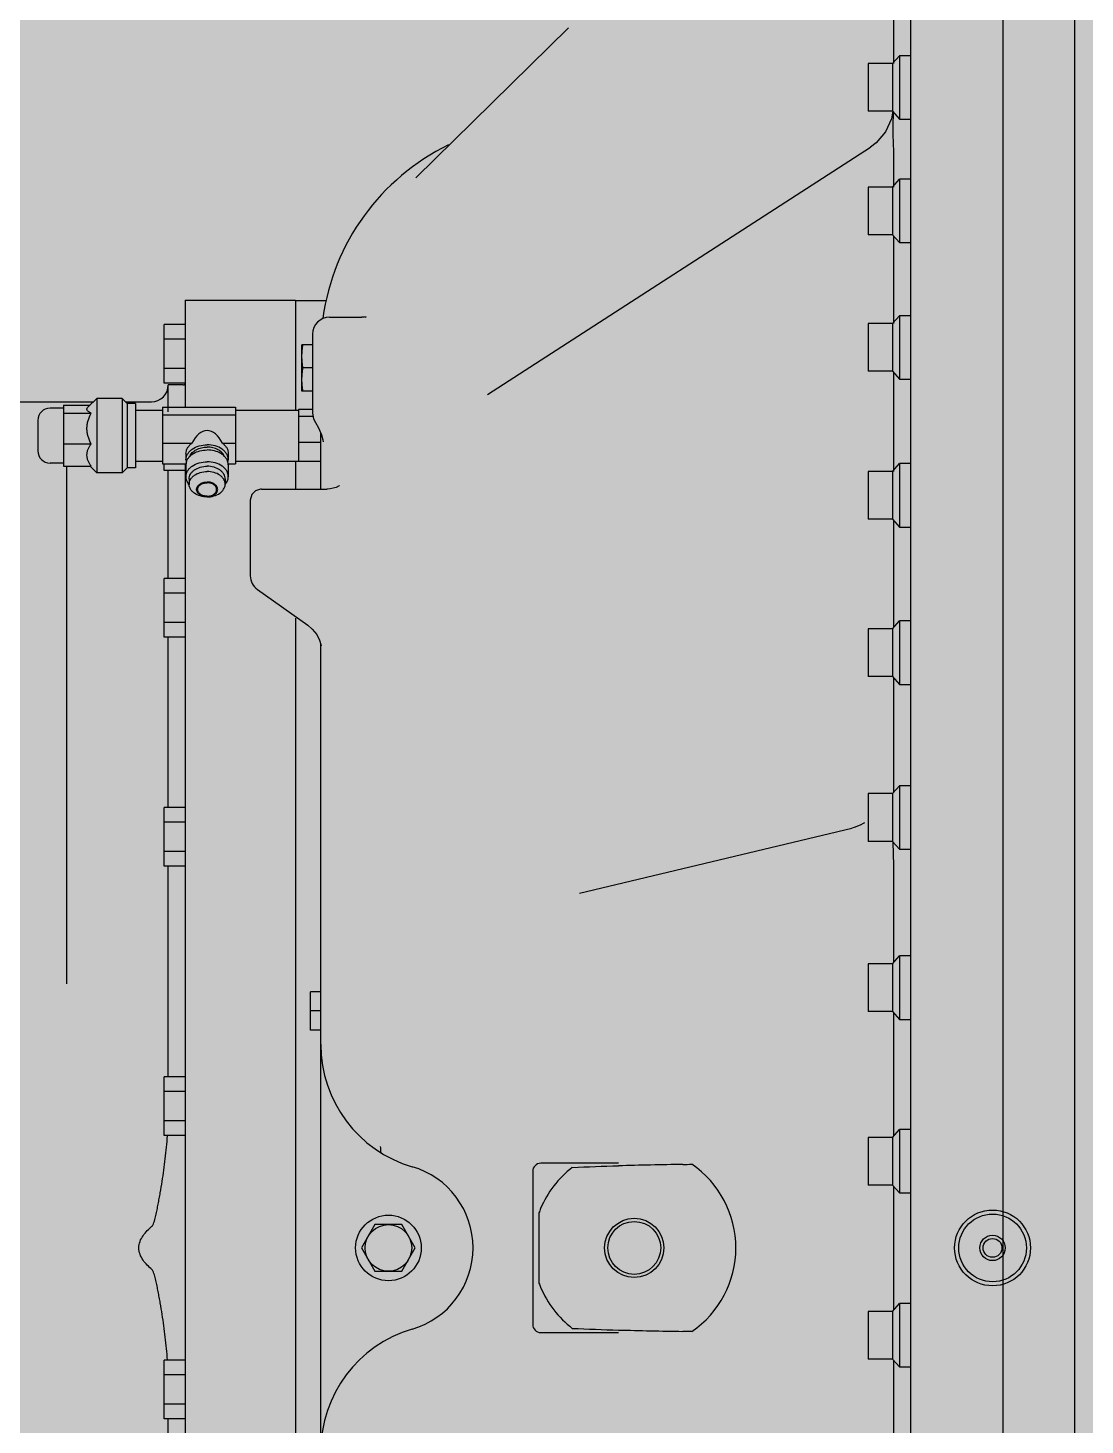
# Model space of a CAD drawing. Header units: millimetres. Extents: x -18489 to 17339, y -1599 to 10961.
# Drawn here: x -16804.3 to -16764.7, y 2092.4 to 2144.8 of the extents above; entities that cross this region are included whole.
import ezdxf

# ---------------------------------------------------------------- set-up
doc = ezdxf.new("R2010")
doc.units = ezdxf.units.MM
for name, color, linetype in [('188K-SM-03-F10-MECH-EQ-Y2257103$0$0 Xref', 8, 'Continuous'), ('188K-SM-03-F10-MECH-EQ-Y2257103$0$M-EQU-FOUNDATION', 8, 'Continuous'), ('188K-SM-03-F10-MECH-EQ-Y2257103$0$Micron CUP L10 HVAC EQU$0$M-MECH-EQU', 136, 'Continuous'), ('188K-SM-03-F10-MECH-EQ-Y2257103$0$Micron CUP L10 HVAC EQU$0$M-PHASE1 AREA', 252, 'Continuous')]:
    doc.layers.add(name, color=color, linetype=linetype)
pattern_1 = [(50, (4473.52, 709.2), (54.6554, -4.78173), [5.715, -62.865]), (355, (4473.52, 709.2), (-10.57303, 57.31705), [4.572, -50.29218]), (100.45144, (4478.076, 708.8), (44.08237, 52.53533), [4.857, -53.42707]), (46.1842, (4473.52, 724.44), (81.32371, -12.6127), [8.5725, -94.2975]), (96.63556, (4480.3, 723.39), (71.22124, 74.22784), [7.2855, -80.14068]), (351.18415, (4473.52, 724.44), (71.22124, 74.22784), [6.858, -75.43792]), (21, (4481.14, 720.63), (45.48432, -30.67956), [5.715, -62.865]), (326, (4481.14, 720.63), (18.54061, 55.25639), [4.572, -50.292]), (71.45144, (4484.93, 718.07), (64.02493, 24.57683), [4.857, -53.42698]), (37.5, (4473.521, 709.2), (0.926581, 25.366512), [0, -49.6824, 0, -51.054, 0, -50.4825]), (7.5, (4473.52, 709.2), (20.0459, 30.054172), [0, -29.1084, 0, -48.5394, 0, -19.2405]), (327.5, (4456.529, 709.2), (40.677179, -1.718623), [0, -19.05, 0, -59.436, 0, -78.867]), (317.5, (4448.91, 709.2), (44.438754, 7.62795), [0, -24.765, 0, -39.4716, 0, -56.007])]

# ---------------------------------------------------------------- blocks, each defined once
blk = doc.blocks.new('188K-SM-03-F10-MECH-EQ-Y2257103$0$Micron CUP L10 HVAC EQU$0$A$C0c53ceb0')
at = {"layer": '188K-SM-03-F10-MECH-EQ-Y2257103$0$Micron CUP L10 HVAC EQU$0$M-PHASE1 AREA'}
for p, q in [((-6246.39325, 13278.08583), (-6246.39325, 10033.4986)), ((-6219.49758, 12476.66037), (-6219.49758, 11155.90123)), ((-6280.9009, 12422.36767), (-6280.9009, 11210.79399)), ((-6287.24421, 12260.53295), (-6287.24421, 12283.02109)), ((-6466.21966, 12217.66186), (-6409.13135, 12273.88287)), ((-6287.62481, 12260.53295), (-6296.75919, 12260.53295)), ((-6296.75919, 12260.53295), (-6296.75919, 12242.6448)), ((-6287.62481, 12260.53295), (-6285.11286, 12263.48894)), ((-6287.62481, 12260.53295), (-6287.62481, 12242.6448)), ((-6280.9009, 12263.48894), (-6285.11286, 12263.48894)), ((-6285.11286, 12263.48894), (-6285.11286, 12239.68881)), ((-6287.62481, 12242.6448), (-6296.75919, 12242.6448)), ((-6288.01969, 12239.82558), (-6290.28474, 12234.8842)), ((-6287.6133, 12242.64314), (-6288.01969, 12239.82558)), ((-6287.62481, 12242.6448), (-6285.11286, 12239.68881)), ((-6287.38841, 12238.28299), (-6287.33309, 12241.11325)), ((-6287.33309, 12241.11325), (-6287.29262, 12242.25388)), ((-6285.11286, 12239.68881), (-6280.9009, 12239.68881)), ((-6290.28474, 12234.8842), (-6293.85789, 12230.78172)), ((-6287.24421, 12227.50291), (-6287.38841, 12233.95753)), ((-6439.43861, 12136.52262), (-6295.94829, 12229.21822)), ((-6293.85789, 12230.78172), (-6295.9478, 12229.21854)), ((-6287.24421, 12214.23758), (-6287.24421, 12227.5136)), ((-6466.21259, 12217.66882), (-6466.21966, 12217.66186)), ((-6287.62481, 12214.23758), (-6296.75919, 12214.23758)), ((-6296.75919, 12214.23758), (-6296.75919, 12196.34943)), ((-6287.62481, 12214.23758), (-6285.11286, 12217.19357)), ((-6287.62481, 12214.23758), (-6287.62481, 12196.34943)), ((-6280.9009, 12217.19357), (-6285.11286, 12217.19357)), ((-6285.11286, 12217.19357), (-6285.11286, 12193.39344)), ((-6287.62481, 12196.34943), (-6296.75919, 12196.34943)), ((-6287.62481, 12196.34943), (-6285.11286, 12193.39344)), ((-6287.24421, 12163.05328), (-6287.24421, 12195.90155)), ((-6285.11286, 12193.39344), (-6280.9009, 12193.39344)), ((-6552.64863, 12171.80662), (-6511.29019, 12171.80662)), ((-6552.64863, 12171.80662), (-6552.64863, 12131.67266)), ((-6511.29019, 12171.80662), (-6511.29019, 12130.57506)), ((-6499.88825, 12171.55289), (-6511.29019, 12171.55289)), ((-6287.62481, 12163.05328), (-6285.11286, 12166.00926)), ((-6280.9009, 12166.00926), (-6285.11286, 12166.00926)), ((-6285.11286, 12166.00926), (-6285.11286, 12142.20913)), ((-6552.64863, 12162.74869), (-6560.56509, 12162.74869)), ((-6560.56509, 12140.77479), (-6560.56509, 12162.74869)), ((-6498.60356, 12165.4633), (-6486.53156, 12165.4633)), ((-6485.54372, 12165.52199), (-6486.53161, 12165.46337)), ((-6484.91911, 12165.64231), (-6485.54372, 12165.52199)), ((-6485.23546, 12165.50278), (-6484.91911, 12165.64231)), ((-6287.62481, 12163.05328), (-6296.75919, 12163.05328)), ((-6296.75919, 12163.05328), (-6296.75919, 12145.16512)), ((-6287.62481, 12163.05328), (-6287.62481, 12145.16512)), ((-6552.64863, 12157.25521), (-6560.56509, 12157.25521)), ((-6504.94688, 12159.11839), (-6504.94688, 12129.53085)), ((-6504.94688, 12155.15541), (-6508.93048, 12155.15541)), ((-6508.93048, 12137.71129), (-6508.93048, 12155.15541)), ((-6552.64863, 12146.26826), (-6560.56509, 12146.26826)), ((-6504.94688, 12146.43335), (-6508.56893, 12146.43335)), ((-6287.62481, 12145.16512), (-6296.75919, 12145.16512)), ((-6287.62481, 12145.16512), (-6285.11286, 12142.20913)), ((-6287.24421, 12107.62379), (-6287.24421, 12144.71724)), ((-6552.64863, 12140.77479), (-6560.56509, 12140.77479)), ((-6553.40982, 12140.09003), (-6558.99194, 12140.09003)), ((-6558.99194, 12129.94105), (-6558.99194, 12140.09003)), ((-6285.11286, 12142.20913), (-6280.9009, 12142.20913)), ((-6585.81149, 12135.01538), (-6589.12811, 12131.69876)), ((-6576.29651, 12135.01538), (-6585.81149, 12135.01538)), ((-6585.81149, 12135.01538), (-6585.81149, 12107.10478)), ((-6574.39352, 12133.11238), (-6576.29651, 12135.01538)), ((-6576.29651, 12135.01538), (-6576.29651, 12107.10478)), ((-6504.94688, 12137.71129), (-6508.93048, 12137.71129)), ((-6703.11212, 12133.74672), (-6587.08015, 12133.74672)), ((-6598.24439, 12131.33626), (-6603.31905, 12131.33626)), ((-6598.24439, 12132.52166), (-6588.30521, 12132.52166)), ((-6598.24439, 12132.52166), (-6598.24439, 12109.5985)), ((-6598.24439, 12129.45054), (-6587.90089, 12129.45054)), ((-6575.02785, 12133.74672), (-6565.33526, 12133.74672)), ((-6571.34873, 12133.11238), (-6574.39352, 12133.11238)), ((-6574.39352, 12133.11238), (-6574.39352, 12109.00778)), ((-6571.34873, 12133.11238), (-6571.34873, 12109.00778)), ((-6571.34873, 12130.57506), (-6561.19942, 12130.57506)), ((-6561.19942, 12131.67266), (-6533.79629, 12131.67266)), ((-6561.19942, 12131.67266), (-6561.19942, 12110.4475)), ((-6533.79629, 12131.67266), (-6533.79629, 12110.4475)), ((-6533.79629, 12130.57506), (-6510.22452, 12130.57506)), ((-6504.94688, 12130.79535), (-6510.22452, 12130.79535)), ((-6510.22452, 12130.79535), (-6510.22452, 12111.32481)), ((-6504.94688, 12129.52817), (-6504.55485, 12127.33259)), ((-6607.88624, 12126.76907), (-6607.88624, 12115.3511)), ((-6561.19942, 12128.82903), (-6533.79629, 12128.82903)), ((-6504.70737, 12128.18679), (-6510.22452, 12128.18679)), ((-6504.55485, 12127.33259), (-6503.83894, 12125.94621)), ((-6503.83873, 12125.94583), (-6502.70199, 12124.04342)), ((-6502.70199, 12124.04342), (-6501.59417, 12121.37803)), ((-6501.90208, 12101.01913), (-6501.90208, 12122.11886)), ((-6501.59417, 12121.37803), (-6501.11947, 12119.48499)), ((-6501.11947, 12119.48499), (-6501.01797, 12118.78925)), ((-6598.24439, 12117.98896), (-6587.90089, 12117.98896)), ((-6561.19942, 12118.21645), (-6550.17085, 12118.21645)), ((-6552.38221, 12114.33198), (-6552.38221, 12111.99957)), ((-6538.73527, 12118.21645), (-6533.79629, 12118.21645)), ((-6536.52391, 12114.33198), (-6536.52391, 12111.99957)), ((-6501.90208, 12118.45152), (-6510.22452, 12118.45152)), ((-6598.24439, 12110.78391), (-6603.31905, 12110.78391)), ((-6598.24439, 12109.5985), (-6587.90089, 12109.5985)), ((-6597.05185, 11915.61578), (-6597.05185, 12109.5985)), ((-6585.81149, 12107.10478), (-6588.30521, 12109.5985)), ((-6574.39352, 12109.00778), (-6576.29651, 12107.10478)), ((-6571.34873, 12109.00778), (-6574.39352, 12109.00778)), ((-6571.34873, 12111.5451), (-6561.19942, 12111.5451)), ((-6561.19942, 12110.4475), (-6552.32323, 12110.4475)), ((-6560.56509, 12107.96715), (-6560.56509, 12110.4475)), ((-6552.64863, 12110.4475), (-6552.64863, 11743.63268)), ((-6552.38221, 12110.07738), (-6552.38221, 12105.66618)), ((-6536.58289, 12110.4475), (-6533.79629, 12110.4475)), ((-6536.52391, 12110.07738), (-6536.52391, 12105.66618)), ((-6533.79629, 12111.5451), (-6510.22452, 12111.5451)), ((-6511.29019, 12111.65605), (-6511.29019, 12101.01913)), ((-6501.90208, 12111.32481), (-6510.22452, 12111.32481)), ((-6287.62481, 12107.62379), (-6285.11286, 12110.57977)), ((-6280.9009, 12110.57977), (-6285.11286, 12110.57977)), ((-6285.11286, 12110.57977), (-6285.11286, 12086.77964)), ((-6576.29651, 12107.10478), (-6585.81149, 12107.10478)), ((-6552.64863, 12107.96715), (-6560.56509, 12107.96715)), ((-6558.99194, 12067.54818), (-6558.99194, 12107.96715)), ((-6551.18966, 12104.82292), (-6551.18966, 12102.84037)), ((-6537.71646, 12104.82292), (-6537.71646, 12102.84037)), ((-6287.62481, 12107.62379), (-6296.75919, 12107.62379)), ((-6296.75919, 12107.62379), (-6296.75919, 12089.73563)), ((-6287.62481, 12107.62379), (-6287.62481, 12089.73563)), ((-6527.75242, 12098.94942), (-6528.29028, 12096.82895)), ((-6526.33398, 12100.41519), (-6527.75242, 12098.94942)), ((-6524.40815, 12101.00914), (-6526.33398, 12100.41519)), ((-6524.09632, 12101.01913), (-6524.40815, 12101.00914)), ((-6524.09998, 12101.01913), (-6499.47718, 12101.01913)), ((-6498.36359, 12101.08582), (-6499.47746, 12101.01912)), ((-6496.16651, 12101.65389), (-6498.36359, 12101.08582)), ((-6495.03153, 12102.27527), (-6496.16651, 12101.65389)), ((-6494.83985, 12102.42192), (-6495.03153, 12102.27527)), ((-6494.92242, 12102.3286), (-6494.83985, 12102.42192)), ((-6528.29029, 12096.82881), (-6528.29029, 12068.54482)), ((-6287.62481, 12089.73563), (-6296.75919, 12089.73563)), ((-6287.62481, 12089.73563), (-6285.11286, 12086.77964)), ((-6287.24421, 12049.09414), (-6287.24421, 12089.28775)), ((-6285.11286, 12086.77964), (-6280.9009, 12086.77964)), ((-6552.64863, 12067.54818), (-6560.56509, 12067.54818)), ((-6560.56509, 12045.57428), (-6560.56509, 12067.54818)), ((-6552.64863, 12062.0547), (-6560.56509, 12062.0547)), ((-6525.60928, 12063.36552), (-6506.75119, 12050.03083)), ((-6552.64863, 12051.06775), (-6560.56509, 12051.06775)), ((-6511.29019, 12052.62068), (-6511.29019, 11743.63268)), ((-6287.62481, 12048.64627), (-6285.11286, 12051.60225)), ((-6280.9009, 12051.60225), (-6285.11286, 12051.60225)), ((-6285.11286, 12051.60225), (-6285.11286, 12027.80213)), ((-6552.64863, 12045.57428), (-6560.56509, 12045.57428)), ((-6558.99194, 11981.63428), (-6558.99194, 12045.57428)), ((-6506.75154, 12050.03108), (-6505.04338, 12048.57608)), ((-6505.04338, 12048.57608), (-6503.41399, 12046.51382)), ((-6503.41399, 12046.51382), (-6502.35615, 12044.39954)), ((-6287.62481, 12048.64627), (-6296.75919, 12048.64627)), ((-6296.75919, 12048.64627), (-6296.75919, 12030.75811)), ((-6287.62481, 12048.64627), (-6287.62481, 12030.75811)), ((-6502.35615, 12044.39954), (-6501.86208, 12042.72328)), ((-6501.90208, 11743.63268), (-6501.90208, 12042.859)), ((-6501.86208, 12042.72328), (-6501.78071, 12042.27274)), ((-6287.62481, 12030.75811), (-6296.75919, 12030.75811)), ((-6287.62481, 12030.75811), (-6285.11286, 12027.80213)), ((-6287.24421, 11987.31037), (-6287.24421, 12030.31024)), ((-6285.11286, 12027.80213), (-6280.9009, 12027.80213)), ((-6287.62481, 11986.86249), (-6285.11286, 11989.81848)), ((-6280.9009, 11989.81848), (-6285.11286, 11989.81848)), ((-6285.11286, 11989.81848), (-6285.11286, 11966.01835)), ((-6287.62481, 11986.86249), (-6296.75919, 11986.86249)), ((-6296.75919, 11986.86249), (-6296.75919, 11968.97434)), ((-6287.62481, 11986.86249), (-6287.62481, 11968.97434)), ((-6552.64863, 11981.63428), (-6560.56509, 11981.63428)), ((-6560.56509, 11959.66038), (-6560.56509, 11981.63428)), ((-6552.64863, 11976.14081), (-6560.56509, 11976.14081)), ((-6404.91391, 11949.50525), (-6302.90781, 11973.94671)), ((-6302.09398, 11974.16292), (-6302.91059, 11973.94611)), ((-6299.76423, 11975.03296), (-6302.09398, 11974.16292)), ((-6298.43842, 11975.73237), (-6299.76423, 11975.03296)), ((-6298.13357, 11975.92499), (-6298.43842, 11975.73237)), ((-6298.21845, 11975.86501), (-6298.13357, 11975.92499)), ((-6287.62481, 11968.97434), (-6296.75919, 11968.97434)), ((-6287.62481, 11968.97434), (-6285.11286, 11966.01835)), ((-6287.24421, 11959.91757), (-6287.38431, 11968.69132)), ((-6552.64863, 11965.15386), (-6560.56509, 11965.15386)), ((-6285.11286, 11966.01835), (-6280.9009, 11966.01835)), ((-6552.64863, 11959.66038), (-6560.56509, 11959.66038)), ((-6558.99194, 11880.64866), (-6558.99194, 11959.66038)), ((-6287.24421, 11923.49741), (-6287.24421, 11959.93265)), ((-6287.62481, 11923.04954), (-6285.11286, 11926.00552)), ((-6280.9009, 11926.00552), (-6285.11286, 11926.00552)), ((-6285.11286, 11926.00552), (-6285.11286, 11902.2054)), ((-6287.62481, 11923.04954), (-6296.75919, 11923.04954)), ((-6296.75919, 11923.04954), (-6296.75919, 11905.16138)), ((-6287.62481, 11923.04954), (-6287.62481, 11905.16138)), ((-6501.90208, 11912.51717), (-6505.78419, 11912.51717)), ((-6505.78419, 11898.25739), (-6505.78419, 11912.51717)), ((-6501.90208, 11905.38728), (-6505.78419, 11905.38728)), ((-6287.62481, 11905.16138), (-6296.75919, 11905.16138)), ((-6287.62481, 11905.16138), (-6285.11286, 11902.2054)), ((-6287.24421, 11858.45787), (-6287.24421, 11904.71351)), ((-6285.11286, 11902.2054), (-6280.9009, 11902.2054)), ((-6501.90208, 11898.25739), (-6505.78419, 11898.25739)), ((-6552.64863, 11880.64866), (-6560.56509, 11880.64866)), ((-6560.56509, 11858.67477), (-6560.56509, 11880.64866)), ((-6552.64863, 11875.15519), (-6560.56509, 11875.15519)), ((-6552.64863, 11864.16824), (-6560.56509, 11864.16824)), ((-6552.64863, 11858.67477), (-6560.56509, 11858.67477)), ((-6287.62481, 11858.00999), (-6296.75919, 11858.00999)), ((-6296.75919, 11858.00999), (-6296.75919, 11840.12183)), ((-6287.62481, 11858.00999), (-6285.11286, 11860.96597)), ((-6287.62481, 11858.00999), (-6287.62481, 11840.12183)), ((-6280.9009, 11860.96597), (-6285.11286, 11860.96597)), ((-6285.11286, 11860.96597), (-6285.11286, 11837.16585)), ((-6390.35531, 11848.29742), (-6419.43895, 11848.29742)), ((-6422.48375, 11845.25263), (-6422.48375, 11787.90904)), ((-6287.62481, 11840.12183), (-6296.75919, 11840.12183)), ((-6287.62481, 11840.12183), (-6285.11286, 11837.16585)), ((-6287.24421, 11793.25381), (-6287.24421, 11839.67396)), ((-6285.11286, 11837.16585), (-6280.9009, 11837.16585)), ((-6481.5645, 11825.30289), (-6486.60018, 11816.58083)), ((-6471.49313, 11825.30289), (-6481.5645, 11825.30289)), ((-6466.45744, 11816.58083), (-6471.49313, 11825.30289)), ((-6420.12669, 11829.76655), (-6420.12669, 11803.39512)), ((-6486.60018, 11816.58083), (-6481.5645, 11807.85877)), ((-6471.49313, 11807.85877), (-6466.45744, 11816.58083)), ((-6481.5645, 11807.85877), (-6471.49313, 11807.85877)), ((-6287.62481, 11792.80593), (-6285.11286, 11795.76192)), ((-6280.9009, 11795.76192), (-6285.11286, 11795.76192)), ((-6285.11286, 11795.76192), (-6285.11286, 11771.96179)), ((-6287.62481, 11792.80593), (-6296.75919, 11792.80593)), ((-6296.75919, 11792.80593), (-6296.75919, 11774.91778)), ((-6287.62481, 11792.80593), (-6287.62481, 11774.91778)), ((-6419.43895, 11784.86424), (-6390.35531, 11784.86424)), ((-6552.64863, 11774.4869), (-6560.56509, 11774.4869)), ((-6560.56509, 11752.513), (-6560.56509, 11774.4869)), ((-6287.62481, 11774.91778), (-6296.75919, 11774.91778)), ((-6287.62481, 11774.91778), (-6285.11286, 11771.96179)), ((-6287.24421, 11728.21719), (-6287.24421, 11774.4699)), ((-6552.64863, 11768.99342), (-6560.56509, 11768.99342)), ((-6285.11286, 11771.96179), (-6280.9009, 11771.96179)), ((-6552.64863, 11758.00648), (-6560.56509, 11758.00648)), ((-6552.64863, 11752.513), (-6560.56509, 11752.513)), ((-6558.99194, 11737.28936), (-6558.99194, 11752.513))]:
    blk.add_line(p, q, dxfattribs=at)
for centre, radius in [((-6250.19924, 11816.58083), 14.20903), ((-6476.52881, 11816.58083), 12.29335), ((-6476.52881, 11816.58083), 8.72206), ((-6384.42384, 11816.58083), 11.10081), ((-6384.42384, 11816.58083), 9.90826), ((-6250.19924, 11816.58083), 12.68664), ((-6250.19924, 11816.58083), 4.75749), ((-6250.19924, 11816.58083), 3.52688)]:
    blk.add_circle(centre, radius, dxfattribs=at)
for centre, radius, start, end in [((-8290.84822, 12236.12054), 2003.46095, 359.93930709, 0.06069308), ((-6416.64789, 12153.39124), 85.25419, 116, 172.1337766), ((-6498.60356, 12159.11999), 6.34332, 90, 180), ((-6565.33526, 12140.09003), 6.34332, 270, 0), ((-6553.40982, 12140.85123), 0.7612, 270, 0), ((-6603.31905, 12126.76907), 4.56719, 90, 180), ((-6603.31905, 12115.3511), 4.56719, 180, 270), ((-6548.34387, 12112.00509), 4.03834, 180.0784011, 193.9114229), ((-6548.41156, 12110.07691), 3.97064, 174.6163223, 179.9931814), ((-6548.31573, 12110.0659), 4.06709, 166.1024259, 174.5885466), ((-6540.56225, 12112.00509), 4.03834, 346.0885771, 359.9215989), ((-6540.59039, 12110.0659), 4.06709, 5.4114534, 13.8975741), ((-6540.49455, 12110.07691), 3.97064, 0.0068186, 5.3836777), ((-6547.832, 12102.84039), 3.35766, 180.0002684, 181.3593831), ((-6541.07412, 12102.84039), 3.35766, 358.6406169, 359.9997316), ((-6546.9318, 12106.44789), 5.66639, 220.1491911, 220.8349899), ((-6541.97432, 12106.44789), 5.66639, 319.1650101, 319.8508089), ((-6521.95118, 12068.5432), 6.33911, 179.9854397, 234.8342658), ((-6454.20034, 11892.79573), 47.70175, 180, 253.6711382), ((-6460.54365, 11854.64074), 19.02995, 180, 187.1272633), ((-6476.52881, 11816.58083), 31.71659, 286.3288618, 73.6711382), ((-6419.43895, 11845.25263), 3.04479, 90, 180), ((-6384.42384, 11816.58083), 38.05991, 127.5857896, 157.2341792), ((-6334.94465, 9783.24349), 2064.85361, 90.86870216, 91.53704385), ((-6368.97066, 12026.45659), 178.61754, 270.8726947, 271.960049), ((-6384.42384, 11816.58083), 38.05991, 304.5092452, 55.4908554), ((-6384.43874, 11816.58671), 38.0439, 157.233654, 159.730416), ((-6384.43007, 11816.57838), 38.05322, 200.2698898, 202.7660402), ((-6384.42384, 11816.58083), 38.05991, 202.7658208, 232.4142104), ((-6454.20034, 11740.36593), 47.70175, 106.3288618, 180), ((-6419.43895, 11787.90904), 3.04479, 180, 270), ((-6334.93733, 13850.16014), 2065.09568, 268.46293326, 269.13145792), ((-6368.94418, 11607.64084), 177.68146, 88.0381475, 89.1282117)]:
    blk.add_arc(centre, radius, start, end, dxfattribs=at)
blk.add_ellipse((-6544.45306, 12107.60387), major_axis=(0, -15.31794), ratio=0.51763809, start_param=2.336189153, end_param=3.946996154, dxfattribs=at)
for points, knots in [([(-6508.93048, 12150.79438), (-6508.93048, 12151.52365), (-6508.86345, 12152.98405), (-6508.68061, 12154.43351), (-6508.56893, 12155.15541)], [0, 0, 0, 0, 0.499581087, 1, 1, 1, 1]), ([(-6508.56893, 12146.43335), (-6508.68061, 12147.15526), (-6508.86345, 12148.60472), (-6508.93048, 12150.06511), (-6508.93048, 12150.79438)], [0, 0, 0, 0, 0.500418918, 1, 1, 1, 1]), ([(-6508.93048, 12142.07232), (-6508.93048, 12142.80159), (-6508.86345, 12144.26198), (-6508.68061, 12145.71145), (-6508.56893, 12146.43335)], [0, 0, 0, 0, 0.499581087, 1, 1, 1, 1]), ([(-6508.56893, 12137.71129), (-6508.68061, 12138.4332), (-6508.86345, 12139.88266), (-6508.93048, 12141.34305), (-6508.93048, 12142.07232)], [0, 0, 0, 0, 0.500418918, 1, 1, 1, 1]), ([(-6587.90089, 12129.45054), (-6588.06154, 12129.5337), (-6588.36397, 12129.69963), (-6588.77459, 12129.96563), (-6589.10917, 12130.23868), (-6589.35424, 12130.52124), (-6589.4934, 12130.82193), (-6589.49638, 12131.13749), (-6589.36228, 12131.43906), (-6589.21432, 12131.61252), (-6589.1281, 12131.69876)], [0, 0, 0, 0, 0.174117047, 0.331798464, 0.47033713, 0.588523319, 0.689240802, 0.782462266, 0.882625236, 1, 1, 1, 1]), ([(-6587.90089, 12117.98896), (-6588.36118, 12118.87819), (-6588.96156, 12120.26731), (-6589.41146, 12122.22133), (-6589.53016, 12123.71975), (-6589.41146, 12125.21817), (-6588.96156, 12127.17219), (-6588.36118, 12128.56132), (-6587.90089, 12129.45054)], [0, 0, 0, 0, 0.250384352, 0.375286291, 0.499999998, 0.624713707, 0.749615648, 1, 1, 1, 1]), ([(-6587.90089, 12109.5985), (-6588.12891, 12109.92097), (-6588.55347, 12110.57572), (-6589.06843, 12111.61014), (-6589.40961, 12112.68662), (-6589.53072, 12113.79373), (-6589.40961, 12114.90084), (-6589.06843, 12115.97732), (-6588.55347, 12117.01174), (-6588.12891, 12117.66649), (-6587.90089, 12117.98896)], [0, 0, 0, 0, 0.130062604, 0.256540354, 0.379456473, 0.499999999, 0.620543527, 0.743459646, 0.869937396, 1, 1, 1, 1]), ([(-6552.38221, 12114.33198), (-6552.38221, 12114.69067), (-6552.281, 12115.42401), (-6551.8372, 12116.46791), (-6551.1241, 12117.42574), (-6550.50933, 12117.96733), (-6550.17085, 12118.21645)], [0, 0, 0, 0, 0.232442341, 0.472924853, 0.727653159, 1, 1, 1, 1]), ([(-6552.38221, 12111.99957), (-6552.38221, 12112.3677), (-6552.27536, 12113.12114), (-6551.80786, 12114.19026), (-6551.05795, 12115.16666), (-6549.68734, 12116.33066), (-6547.45431, 12117.34037), (-6545.47449, 12117.60632), (-6544.45306, 12117.60632)], [0, 0, 0, 0, 0.103456442, 0.210669765, 0.32449915, 0.446431376, 0.712943019, 1, 1, 1, 1]), ([(-6552.26376, 12111.04276), (-6552.18299, 12111.36969), (-6551.93373, 12112.02176), (-6551.33827, 12112.91538), (-6550.53545, 12113.71868), (-6549.19132, 12114.66064), (-6547.14359, 12115.46986), (-6545.36503, 12115.68414), (-6544.45306, 12115.68414)], [0, 0, 0, 0, 0.104029122, 0.21335618, 0.329451805, 0.452802778, 0.718279104, 1, 1, 1, 1]), ([(-6550.93835, 12113.28846), (-6550.73278, 12113.80547), (-6550.04472, 12114.80622), (-6548.50737, 12115.90525), (-6546.58305, 12116.60481), (-6545.17319, 12116.76307), (-6544.45306, 12116.76307)], [0, 0, 0, 0, 0.21539931, 0.456374287, 0.72120373, 1, 1, 1, 1]), ([(-6536.52391, 12111.99957), (-6536.52391, 12112.3677), (-6536.63076, 12113.12114), (-6537.09826, 12114.19026), (-6537.84817, 12115.16666), (-6539.21878, 12116.33066), (-6541.45181, 12117.34037), (-6543.43163, 12117.60632), (-6544.45306, 12117.60632)], [0, 0, 0, 0, 0.103456442, 0.210669765, 0.32449915, 0.446431376, 0.712943019, 1, 1, 1, 1]), ([(-6537.96777, 12113.28846), (-6538.17334, 12113.80547), (-6538.8614, 12114.80622), (-6540.39875, 12115.90525), (-6542.32307, 12116.60481), (-6543.73293, 12116.76307), (-6544.45306, 12116.76307)], [0, 0, 0, 0, 0.21539931, 0.456374287, 0.72120373, 1, 1, 1, 1]), ([(-6536.64236, 12111.04276), (-6536.72313, 12111.36969), (-6536.97239, 12112.02176), (-6537.56785, 12112.91538), (-6538.37066, 12113.71868), (-6539.7148, 12114.66064), (-6541.76253, 12115.46986), (-6543.54109, 12115.68414), (-6544.45306, 12115.68414)], [0, 0, 0, 0, 0.104029122, 0.21335618, 0.329451805, 0.452802778, 0.718279104, 1, 1, 1, 1]), ([(-6538.73527, 12118.21645), (-6538.39679, 12117.96733), (-6537.78201, 12117.42574), (-6537.06892, 12116.46791), (-6536.62512, 12115.42401), (-6536.52391, 12114.69067), (-6536.52391, 12114.33198)], [0, 0, 0, 0, 0.272346841, 0.527075147, 0.767557659, 1, 1, 1, 1]), ([(-6552.38221, 12105.66618), (-6552.38221, 12106.03431), (-6552.27536, 12106.78775), (-6551.80786, 12107.85687), (-6551.05795, 12108.83327), (-6549.68734, 12109.99727), (-6547.45431, 12111.00698), (-6545.47449, 12111.27293), (-6544.45306, 12111.27293)], [0, 0, 0, 0, 0.103456442, 0.210669765, 0.32449915, 0.446431376, 0.712943019, 1, 1, 1, 1]), ([(-6551.18966, 12104.82292), (-6551.18966, 12105.13568), (-6551.09889, 12105.77581), (-6550.7017, 12106.68413), (-6550.06457, 12107.51368), (-6548.9001, 12108.50262), (-6547.00292, 12109.36047), (-6545.32087, 12109.58642), (-6544.45306, 12109.58642)], [0, 0, 0, 0, 0.103456442, 0.210669765, 0.32449915, 0.446431376, 0.712943019, 1, 1, 1, 1]), ([(-6536.52391, 12105.66618), (-6536.52391, 12106.03431), (-6536.63076, 12106.78775), (-6537.09826, 12107.85687), (-6537.84817, 12108.83327), (-6539.21878, 12109.99727), (-6541.45181, 12111.00698), (-6543.43163, 12111.27293), (-6544.45306, 12111.27293)], [0, 0, 0, 0, 0.103456442, 0.210669765, 0.32449915, 0.446431376, 0.712943019, 1, 1, 1, 1]), ([(-6537.71646, 12104.82292), (-6537.71646, 12105.13568), (-6537.80723, 12105.77581), (-6538.20442, 12106.68413), (-6538.84154, 12107.51368), (-6540.00602, 12108.50262), (-6541.9032, 12109.36047), (-6543.58525, 12109.58642), (-6544.45306, 12109.58642)], [0, 0, 0, 0, 0.103456442, 0.210669765, 0.32449915, 0.446431376, 0.712943019, 1, 1, 1, 1]), ([(-6551.26301, 12102.79432), (-6551.61003, 12103.20571), (-6552.1744, 12104.10887), (-6552.38221, 12105.16069), (-6552.38221, 12105.66618)], [0, 0, 0, 0, 0.515678245, 1, 1, 1, 1]), ([(-6551.18966, 12102.84037), (-6551.18966, 12103.15314), (-6551.09889, 12103.79327), (-6550.7017, 12104.70159), (-6550.06457, 12105.53113), (-6548.9001, 12106.52007), (-6547.00292, 12107.37792), (-6545.32087, 12107.60387), (-6544.45306, 12107.60387)], [0, 0, 0, 0, 0.103456442, 0.210669765, 0.32449915, 0.446431376, 0.712943019, 1, 1, 1, 1]), ([(-6544.45306, 12098.07688), (-6544.96298, 12098.07688), (-6545.95243, 12098.21098), (-6547.24823, 12098.79356), (-6548.03804, 12099.58369), (-6548.35788, 12100.31613), (-6548.43752, 12100.87577), (-6548.35788, 12101.43541), (-6548.03804, 12102.16784), (-6547.24823, 12102.95798), (-6545.95243, 12103.54055), (-6544.96298, 12103.67466), (-6544.45306, 12103.67466)], [0, 0, 0, 0, 0.14372588, 0.277152805, 0.39452528, 0.448202845, 0.5, 0.551797155, 0.60547472, 0.722847195, 0.85627412, 1, 1, 1, 1]), ([(-6548.018, 12100.87577), (-6548.018, 12101.04128), (-6547.96994, 12101.38003), (-6547.75974, 12101.86068), (-6547.42262, 12102.2997), (-6546.80642, 12102.82303), (-6545.80244, 12103.27697), (-6544.91232, 12103.39656), (-6544.45306, 12103.39656)], [0, 0, 0, 0, 0.103456958, 0.210669749, 0.324495729, 0.446429324, 0.712929363, 1, 1, 1, 1]), ([(-6537.71646, 12102.84037), (-6537.71646, 12103.15314), (-6537.80723, 12103.79327), (-6538.20442, 12104.70159), (-6538.84154, 12105.53113), (-6540.00602, 12106.52007), (-6541.9032, 12107.37792), (-6543.58525, 12107.60387), (-6544.45306, 12107.60387)], [0, 0, 0, 0, 0.103456442, 0.210669765, 0.32449915, 0.446431376, 0.712943019, 1, 1, 1, 1]), ([(-6544.45306, 12098.07688), (-6543.94314, 12098.07688), (-6542.95369, 12098.21098), (-6541.65788, 12098.79356), (-6540.86808, 12099.58369), (-6540.54824, 12100.31613), (-6540.4686, 12100.87577), (-6540.54824, 12101.43541), (-6540.86808, 12102.16784), (-6541.65788, 12102.95798), (-6542.95369, 12103.54055), (-6543.94314, 12103.67466), (-6544.45306, 12103.67466)], [0, 0, 0, 0, 0.14372588, 0.277152805, 0.39452528, 0.448202845, 0.5, 0.551797155, 0.60547472, 0.722847195, 0.85627412, 1, 1, 1, 1]), ([(-6540.88811, 12100.87577), (-6540.88811, 12101.04128), (-6540.93617, 12101.38003), (-6541.14638, 12101.86068), (-6541.48349, 12102.2997), (-6542.0997, 12102.82303), (-6543.10368, 12103.27697), (-6543.9938, 12103.39656), (-6544.45306, 12103.39656)], [0, 0, 0, 0, 0.103456958, 0.210669749, 0.324495729, 0.446429324, 0.712929363, 1, 1, 1, 1]), ([(-6537.64311, 12102.79432), (-6537.29609, 12103.20571), (-6536.73172, 12104.10887), (-6536.52391, 12105.16069), (-6536.52391, 12105.66618)], [0, 0, 0, 0, 0.515678245, 1, 1, 1, 1]), ([(-6544.45306, 12098.07688), (-6545.31192, 12098.07688), (-6546.97767, 12098.29844), (-6548.86035, 12099.13911), (-6550.02428, 12100.10923), (-6550.6674, 12100.92432), (-6551.07731, 12101.81831), (-6551.18137, 12102.45087), (-6551.18872, 12102.76073)], [0, 0, 0, 0, 0.28658128, 0.553050067, 0.675143239, 0.789196022, 0.896578228, 1, 1, 1, 1]), ([(-6544.45306, 12098.35497), (-6544.91232, 12098.35497), (-6545.80244, 12098.47456), (-6546.80642, 12098.9285), (-6547.42262, 12099.45184), (-6547.75974, 12099.89085), (-6547.96994, 12100.37151), (-6548.018, 12100.71026), (-6548.018, 12100.87577)], [0, 0, 0, 0, 0.287070636, 0.553570676, 0.675504272, 0.789330251, 0.896543042, 1, 1, 1, 1]), ([(-6544.45306, 12098.07688), (-6543.59419, 12098.07688), (-6541.92845, 12098.29844), (-6540.04577, 12099.13911), (-6538.88184, 12100.10923), (-6538.23872, 12100.92432), (-6537.82881, 12101.81831), (-6537.72475, 12102.45087), (-6537.7174, 12102.76073)], [0, 0, 0, 0, 0.28658128, 0.553050067, 0.675143239, 0.789196022, 0.896578228, 1, 1, 1, 1]), ([(-6544.45306, 12098.35497), (-6543.9938, 12098.35497), (-6543.10368, 12098.47456), (-6542.0997, 12098.9285), (-6541.48349, 12099.45184), (-6541.14638, 12099.89085), (-6540.93617, 12100.37151), (-6540.88811, 12100.71026), (-6540.88811, 12100.87577)], [0, 0, 0, 0, 0.287070636, 0.553570676, 0.675504272, 0.789330251, 0.896543042, 1, 1, 1, 1]), ([(-6565.11388, 11824.7049), (-6564.97547, 11824.81931), (-6564.78587, 11825.14006), (-6564.50093, 11825.79651), (-6564.22601, 11826.65882), (-6563.94224, 11827.70123), (-6563.60098, 11829.10233), (-6563.21625, 11830.86243), (-6562.79076, 11832.98175), (-6562.39097, 11835.10529), (-6561.8857, 11837.94004), (-6561.30034, 11841.48901), (-6560.66896, 11845.75544), (-6559.9318, 11851.44691), (-6559.50999, 11855.7297), (-6559.30998, 11858.58808)], [0, 0, 0, 0, 0.015614886, 0.03128385, 0.062622577, 0.093964732, 0.125304382, 0.187971457, 0.250621631, 0.313251559, 0.37585836, 0.500990207, 0.625995527, 0.750851049, 1, 1, 1, 1]), ([(-6570.0309, 11816.58083), (-6570.0309, 11817.39554), (-6569.718, 11819.03612), (-6568.53699, 11821.20597), (-6566.9539, 11823.08603), (-6565.74273, 11824.18511), (-6565.11388, 11824.7049)], [0, 0, 0, 0, 0.249744859, 0.499769215, 0.749902502, 1, 1, 1, 1]), ([(-6565.11388, 11808.45677), (-6565.74273, 11808.97655), (-6566.9539, 11810.07564), (-6568.53699, 11811.95569), (-6569.718, 11814.12554), (-6570.0309, 11815.76612), (-6570.0309, 11816.58083)], [0, 0, 0, 0, 0.250097272, 0.500230231, 0.750255171, 1, 1, 1, 1]), ([(-6559.31021, 11774.57687), (-6559.51025, 11777.43499), (-6559.9321, 11781.71738), (-6560.66926, 11787.40832), (-6561.30061, 11791.67436), (-6561.88593, 11795.22299), (-6562.39117, 11798.05748), (-6562.79094, 11800.18082), (-6563.21639, 11802.29994), (-6563.6011, 11804.05988), (-6563.94235, 11805.46085), (-6564.22611, 11806.50316), (-6564.50102, 11807.3654), (-6564.78595, 11808.02174), (-6564.97552, 11808.3424), (-6565.11388, 11808.45677)], [0, 0, 0, 0, 0.249150235, 0.374006229, 0.499011959, 0.624144181, 0.686751162, 0.749381269, 0.812031623, 0.874698896, 0.906038663, 0.937380981, 0.96872001, 0.984389825, 1, 1, 1, 1])]:
    blk.add_open_spline(points, degree=3, knots=knots, dxfattribs=at)
for points in [[(-6407.63843, 11846.74106), (-6401.87187, 11847.01044), (-6396.10142, 11847.19567), (-6390.33075, 11847.35415)], [(-6407.63843, 11786.4206), (-6401.87187, 11786.15122), (-6396.10142, 11785.96599), (-6390.33075, 11785.80752)]]:
    blk.add_open_spline(points, degree=3, dxfattribs=at)
blk = doc.blocks.new('188K-SM-03-F10-MECH-EQ-Y2257103$0$Micron CUP L10 HVAC EQU')
at = {"layer": '188K-SM-03-F10-MECH-EQ-Y2257103$0$Micron CUP L10 HVAC EQU$0$M-MECH-EQU'}
blk.add_blockref('188K-SM-03-F10-MECH-EQ-Y2257103$0$Micron CUP L10 HVAC EQU$0$A$C0c53ceb0', (-206166.7, 2082.18), dxfattribs=at)
blk = doc.blocks.new('188K-SM-03-F10-MECH-EQ-Y2257103')
at = {"layer": '188K-SM-03-F10-MECH-EQ-Y2257103$0$M-EQU-FOUNDATION'}
h = blk.add_hatch(dxfattribs=at)
h.set_pattern_fill('AR-CONC', color=256, scale=0.3)
h.set_pattern_definition(pattern_1)
h.paths.add_polyline_path([(-17043.149, 4192.459), (-16393.149, 4192.459), (-16393.149, 1372.459), (-17043.149, 1372.459)], flags=16)
h.paths.add_polyline_path([(-17048.149, 4197.459), (-16388.149, 4197.459), (-16388.149, 1367.459), (-17048.149, 1367.459)])
h = blk.add_hatch(dxfattribs=at)
h.set_pattern_fill('AR-CONC', color=256, scale=0.3)
h.set_pattern_definition(pattern_1)
h.paths.add_polyline_path([(-17033.149, 4182.459), (-16403.149, 4182.459), (-16403.149, 1382.459), (-17033.149, 1382.459)])
at = {"layer": '188K-SM-03-F10-MECH-EQ-Y2257103$0$0 Xref', "xscale": 0.1, "yscale": 0.1, "zscale": 0.1}
blk.add_blockref('188K-SM-03-F10-MECH-EQ-Y2257103$0$Micron CUP L10 HVAC EQU', (4473.521, 709.199), dxfattribs=at)

msp = doc.modelspace()

# ---------------------------------------------------------------- block references
msp.add_blockref('188K-SM-03-F10-MECH-EQ-Y2257103', (0, 0))

doc.saveas('drawing.dxf')
